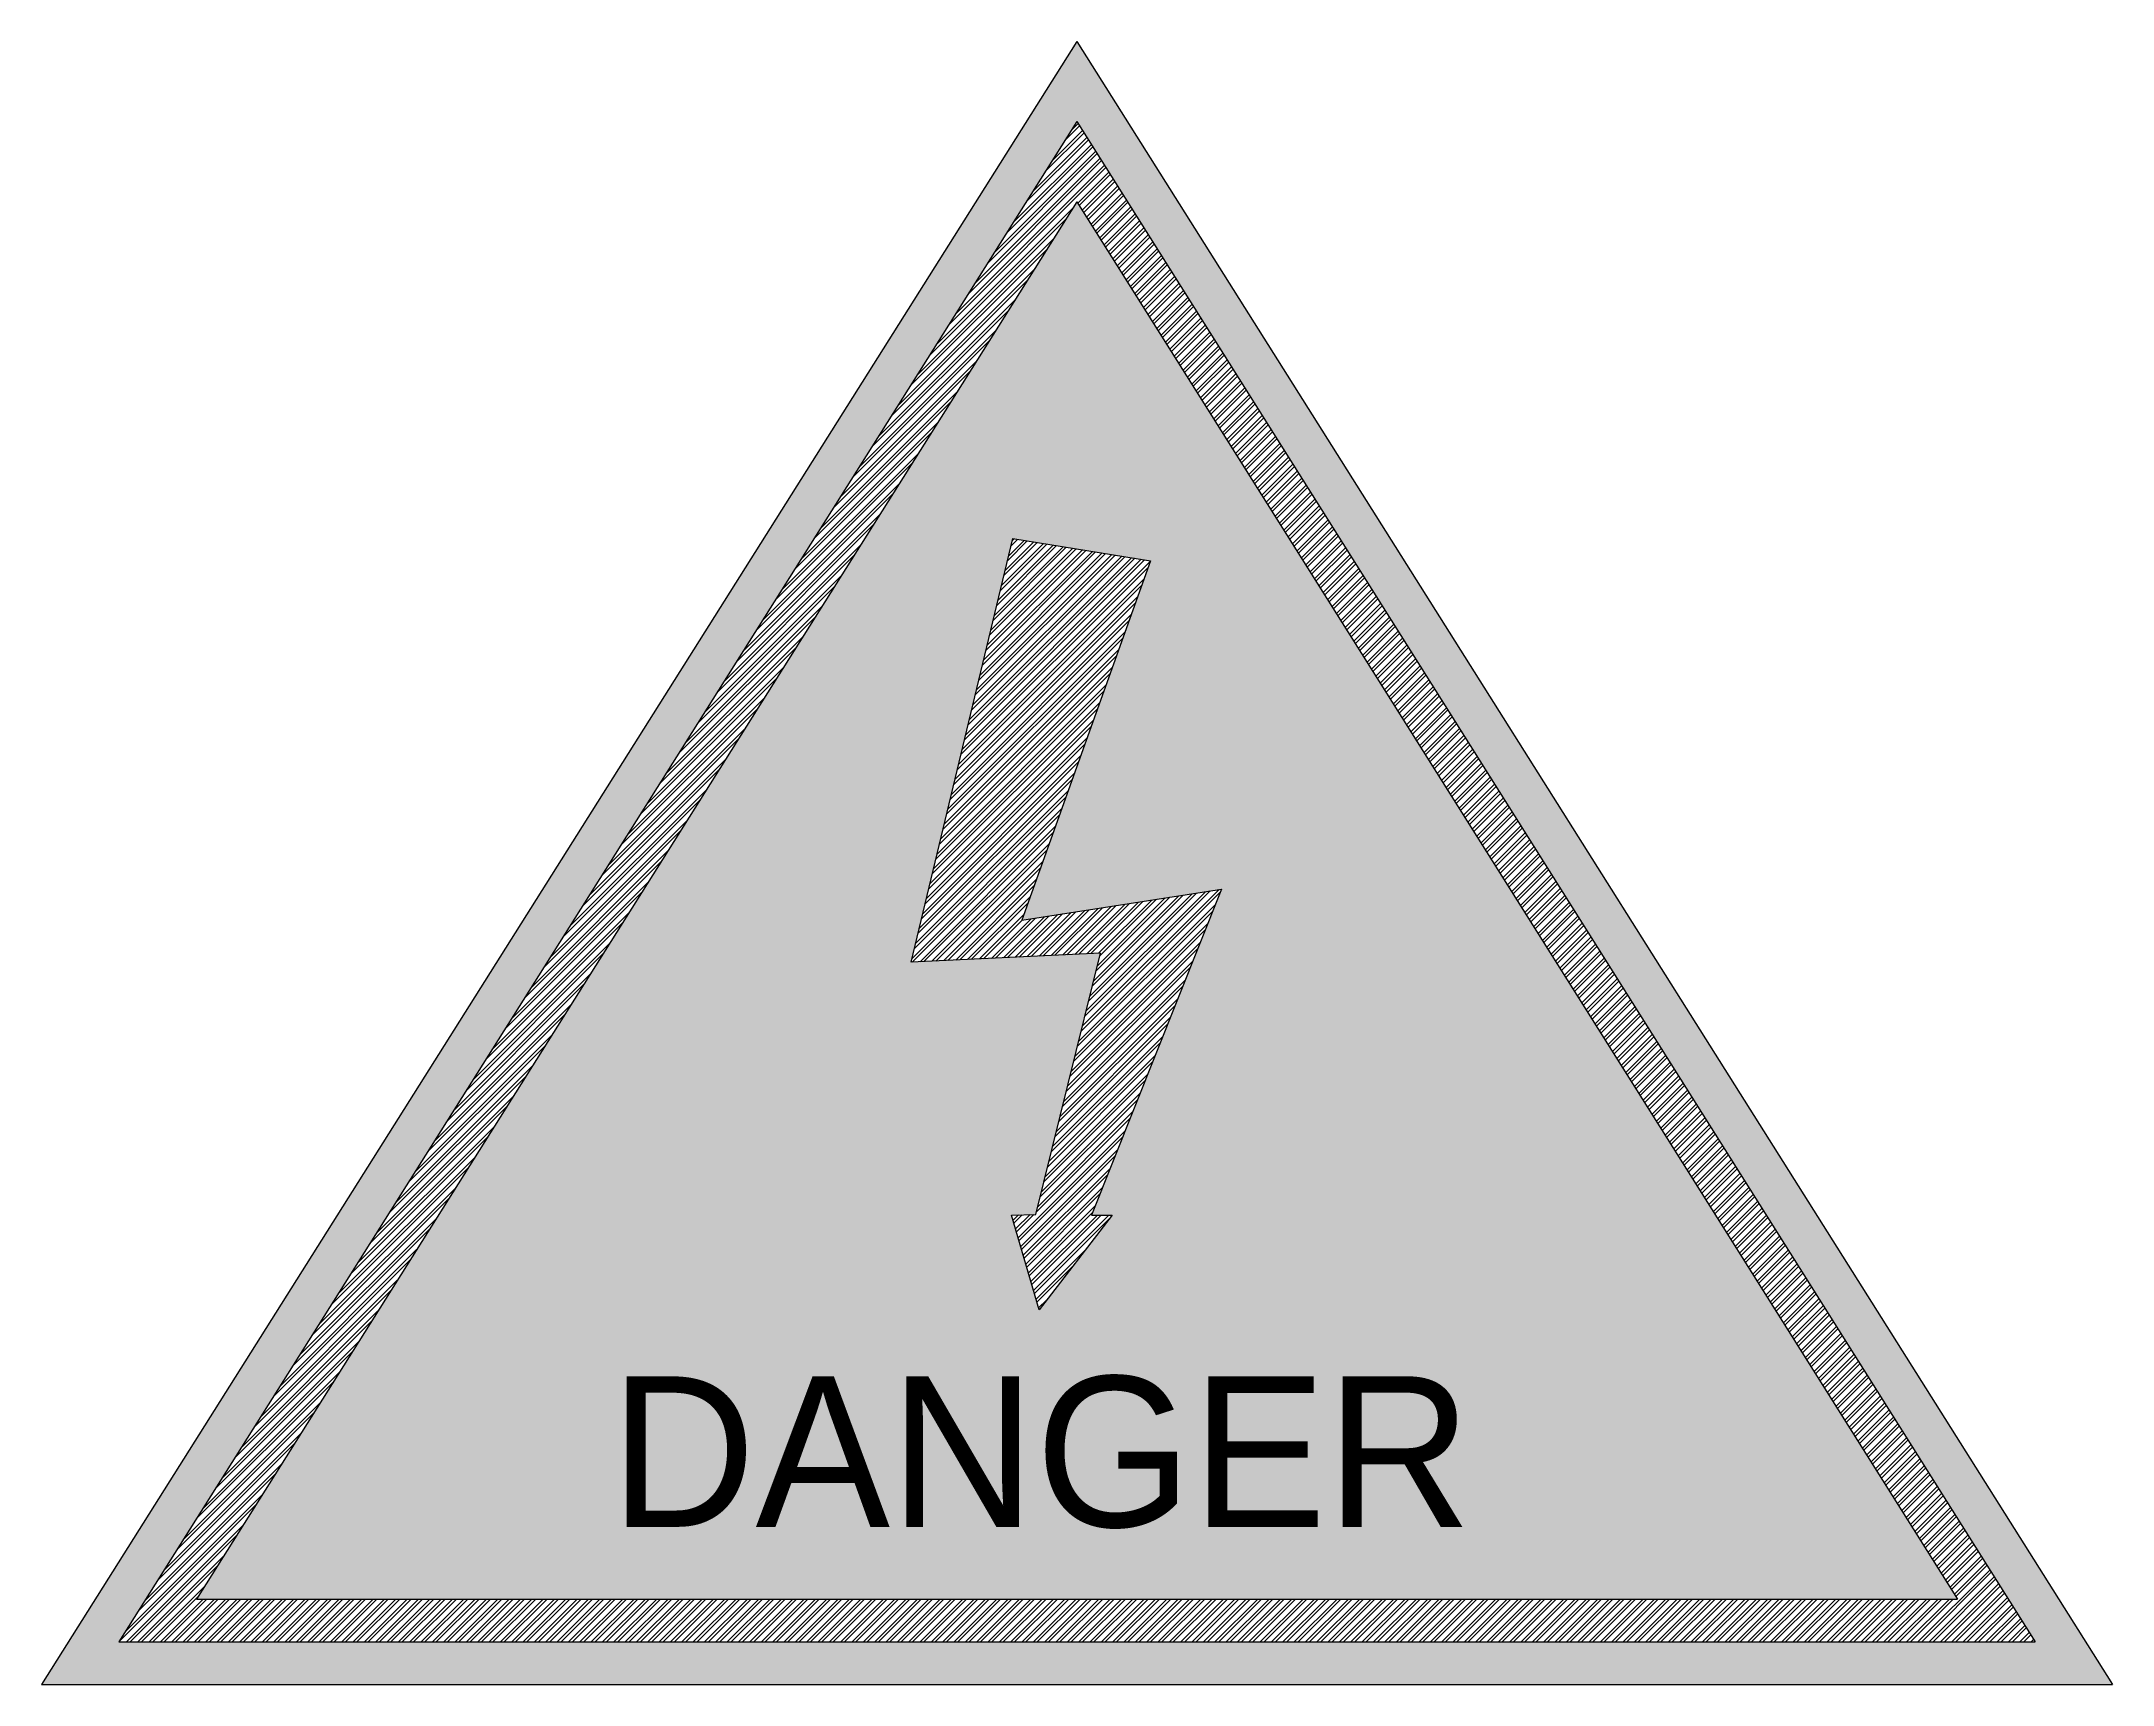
# Model space of a CAD drawing. Header units: millimetres. Extents: x 970 to 1057.1, y 258.2 to 327.4.
import ezdxf

# ---------------------------------------------------------------- set-up
doc = ezdxf.new("R2010")
doc.units = ezdxf.units.MM
pattern_1 = [(45, (0, 0), (-0.2651650429, 0.2651650429), []), (45, (0.17678, 0), (-0.2651650429, 0.2651650429), [])]

# ---------------------------------------------------------------- blocks, each defined once
blk = doc.blocks.new('Lable danger')
at = {"lineweight": 0, "ltscale": 100}
h = blk.add_hatch(color=2, dxfattribs=at)
h.paths.add_polyline_path([(-76620.846, -129360.025), (-76669.28, -129436.9), (-76572.413, -129436.9)])
h.paths.add_polyline_path([(-76576.037, -129434.9), (-76665.656, -129434.9), (-76620.846, -129363.777)], flags=16)
h.paths.add_polyline_path([(-76579.661, -129432.9), (-76662.032, -129432.9), (-76620.846, -129367.529)], flags=0)
h.paths.add_polyline_path([(-76617.406, -129384.324), (-76623.431, -129401.141), (-76614.082, -129399.687), (-76620.171, -129414.938), (-76619.199, -129414.938), (-76622.617, -129419.362), (-76623.906, -129414.934), (-76622.771, -129414.902), (-76619.74, -129402.679), (-76628.605, -129403.104), (-76623.847, -129383.286)], flags=0)
h = blk.add_hatch(dxfattribs=at)
h.set_pattern_fill('ANSI32', color=174, style=0)
h.set_pattern_definition(pattern_1)
h.paths.add_polyline_path([(-76620.846, -129363.777), (-76665.656, -129434.9), (-76576.037, -129434.9)])
h.paths.add_polyline_path([(-76579.661, -129432.9), (-76662.032, -129432.9), (-76620.846, -129367.529)], flags=16)
h.paths.add_polyline_path([(-76617.406, -129384.324), (-76623.431, -129401.141), (-76614.082, -129399.687), (-76620.171, -129414.938), (-76619.199, -129414.938), (-76622.617, -129419.362), (-76623.906, -129414.934), (-76622.771, -129414.902), (-76619.74, -129402.679), (-76628.605, -129403.104), (-76623.847, -129383.286)], flags=0)
h.paths.add_polyline_path([(-76644.498, -129431.461), (-76598.767, -129431.461), (-76598.767, -129420.537), (-76644.498, -129420.537)], flags=8)
h = blk.add_hatch(color=2, dxfattribs=at)
h.paths.add_polyline_path([(-76579.661, -129432.9), (-76620.846, -129367.529), (-76662.032, -129432.9)])
h.paths.add_polyline_path([(-76617.406, -129384.324), (-76623.431, -129401.141), (-76614.082, -129399.687), (-76620.171, -129414.938), (-76619.199, -129414.938), (-76622.617, -129419.362), (-76623.906, -129414.934), (-76622.771, -129414.902), (-76619.74, -129402.679), (-76628.605, -129403.104), (-76623.847, -129383.286)], flags=16)
h.paths.add_polyline_path([(-76644.498, -129431.461), (-76598.767, -129431.461), (-76598.767, -129420.537), (-76644.498, -129420.537)], flags=24)
h = blk.add_hatch(dxfattribs=at)
h.set_pattern_fill('ANSI32', color=174, style=0)
h.set_pattern_definition(pattern_1)
h.paths.add_polyline_path([(-76622.771, -129414.902), (-76619.74, -129402.679), (-76628.605, -129403.104), (-76623.847, -129383.286), (-76617.406, -129384.324), (-76623.431, -129401.141), (-76614.082, -129399.687), (-76620.171, -129414.938), (-76619.199, -129414.938), (-76622.617, -129419.362), (-76623.906, -129414.934)])
for p, q in [((-76620.846, -129360.025), (-76669.28, -129436.9)), ((-76620.846, -129360.025), (-76572.413, -129436.9)), ((-76620.846, -129363.777), (-76665.656, -129434.9)), ((-76620.846, -129363.777), (-76576.037, -129434.9)), ((-76620.846, -129367.529), (-76662.032, -129432.9)), ((-76620.846, -129367.529), (-76579.661, -129432.9)), ((-76628.605, -129403.104), (-76623.847, -129383.286)), ((-76623.847, -129383.286), (-76617.406, -129384.324)), ((-76617.406, -129384.324), (-76623.431, -129401.141)), ((-76623.431, -129401.141), (-76614.082, -129399.687)), ((-76614.082, -129399.687), (-76620.171, -129414.938)), ((-76619.74, -129402.679), (-76628.605, -129403.104)), ((-76622.771, -129414.902), (-76619.74, -129402.679)), ((-76623.906, -129414.934), (-76622.771, -129414.902)), ((-76622.617, -129419.362), (-76623.906, -129414.934)), ((-76619.199, -129414.938), (-76622.617, -129419.362)), ((-76620.171, -129414.938), (-76619.199, -129414.938)), ((-76662.032, -129432.9), (-76579.661, -129432.9)), ((-76665.656, -129434.9), (-76576.037, -129434.9)), ((-76669.28, -129436.9), (-76572.413, -129436.9))]:
    blk.add_line(p, q, dxfattribs=at)
at = {"color": 174, "lineweight": 0}
blk.add_text('DANGER', height=7.0421, dxfattribs=at).set_placement((-76642.677, -129429.52))

msp = doc.modelspace()

# ---------------------------------------------------------------- block references
at = {"lineweight": 0, "xscale": 0.8999999999068677, "yscale": 0.8999999999068677, "zscale": 0.8999999999068677}
msp.add_blockref('Lable danger', (69972.316, 116751.39), dxfattribs=at)

doc.saveas('drawing.dxf')
